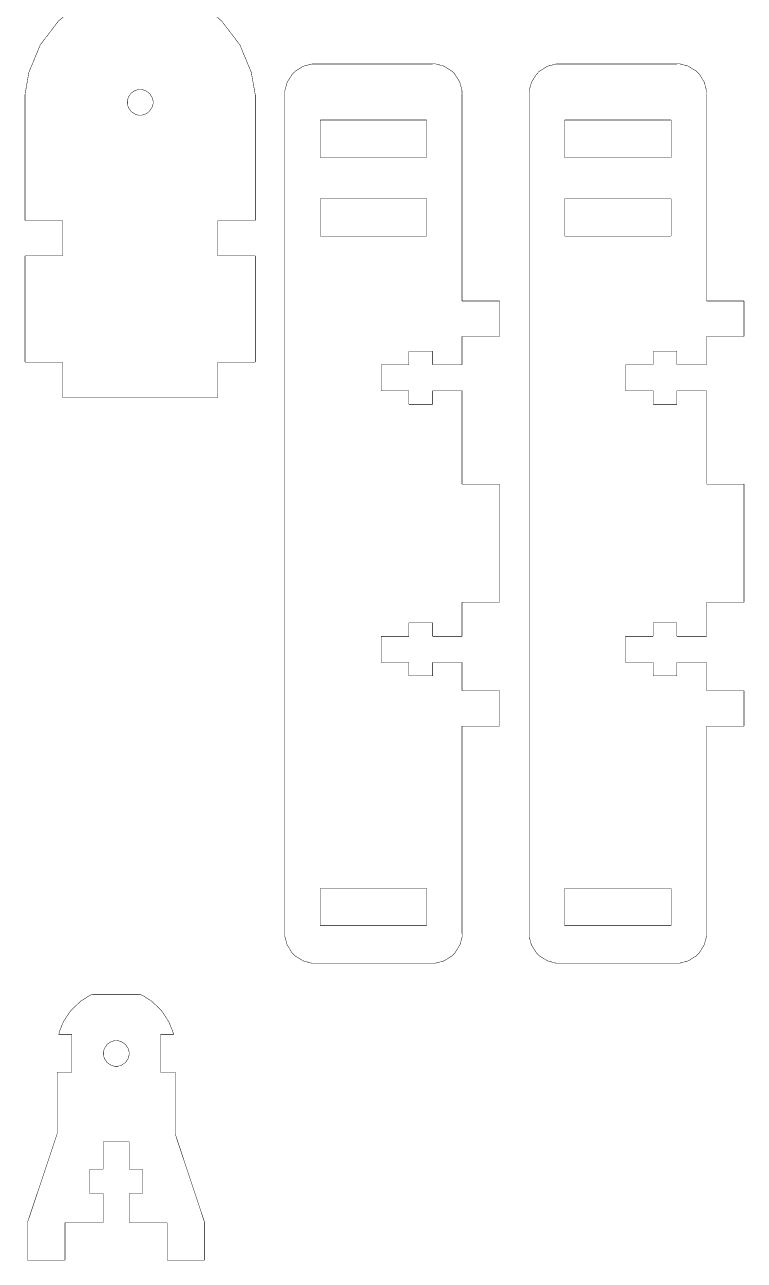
# Model space of a CAD drawing. Header units: inches. Extents: x 1576.4 to 1607.7, y 908.2 to 923.
# Drawn here: x 1586.54 to 1590.13, y 913.54 to 919.72 of the extents above; entities that cross this region are included whole.
import ezdxf

# ---------------------------------------------------------------- set-up
doc = ezdxf.new("R2010")
doc.units = ezdxf.units.IN

msp = doc.modelspace()

# ---------------------------------------------------------------- linework, layer by layer
at = {"color": 0}
for points in [[(1587.691, 919.3289, 0.00225, 0.00225, 0), (1587.691, 919.3664, 0.00225, 0.00225, 0), (1587.671, 919.4789, 0.00225, 0.00225, 0), (1587.6139, 919.6167, 0.00225, 0.00225, 0), (1587.5234, 919.7351, 0.00225, 0.00225, 0), (1587.4359, 919.809, 0.00225, 0.00225, 0), (1587.4034, 919.8278, 0.00225, 0.00225, 0), (1587.3709, 919.8465, 0.00225, 0.00225, 0), (1587.2633, 919.8858, 0.00225, 0.00225, 0), (1587.1153, 919.9051, 0.00225, 0.00225, 0), (1586.9674, 919.8858, 0.00225, 0.00225, 0), (1586.8599, 919.8465, 0.00225, 0.00225, 0), (1586.8274, 919.8278, 0.00225, 0.00225, 0), (1586.7948, 919.809, 0.00225, 0.00225, 0), (1586.7073, 919.7354, 0.00225, 0.00225, 0), (1586.6168, 919.6169, 0.00225, 0.00225, 0), (1586.5597, 919.4793, 0.00225, 0.00225, 0), (1586.5399, 919.3665, 0.00225, 0.00225, 0), (1586.5399, 919.3289, 0.00225, 0.00225, 0)], [(1587.9868, 919.5204, 0.00225, 0.00225, 0), (1587.9725, 919.5204, 0.00225, 0.00225, 0), (1587.93, 919.5092, 0.00225, 0.00225, 0), (1587.8893, 919.4838, 0.00225, 0.00225, 0), (1587.8826, 919.4768, 0.00225, 0.00225, 0), (1587.8755, 919.4697, 0.00225, 0.00225, 0), (1587.8501, 919.4286, 0.00225, 0.00225, 0), (1587.8387, 919.3865, 0.00225, 0.00225, 0), (1587.8387, 919.3726, 0.00225, 0.00225, 0)], [(1588.5774, 919.5204, 0.00225, 0.00225, 0), (1587.9868, 919.5204, 0.00225, 0.00225, 0)], [(1588.7242, 919.3736, 0.00225, 0.00225, 0), (1588.7242, 919.3878, 0.00225, 0.00225, 0), (1588.7129, 919.4304, 0.00225, 0.00225, 0), (1588.6875, 919.471, 0.00225, 0.00225, 0), (1588.6805, 919.4778, 0.00225, 0.00225, 0), (1588.6735, 919.4849, 0.00225, 0.00225, 0), (1588.6322, 919.5103, 0.00225, 0.00225, 0), (1588.5903, 919.5215, 0.00225, 0.00225, 0), (1588.5772, 919.5215, 0.00225, 0.00225, 0)], [(1589.2076, 919.5204, 0.00225, 0.00225, 0), (1589.1933, 919.5204, 0.00225, 0.00225, 0), (1589.1508, 919.5092, 0.00225, 0.00225, 0), (1589.1101, 919.4838, 0.00225, 0.00225, 0), (1589.1035, 919.4768, 0.00225, 0.00225, 0), (1589.0964, 919.4697, 0.00225, 0.00225, 0), (1589.071, 919.4286, 0.00225, 0.00225, 0), (1589.0597, 919.3865, 0.00225, 0.00225, 0), (1589.0597, 919.3726, 0.00225, 0.00225, 0)], [(1589.7982, 919.5204, 0.00225, 0.00225, 0), (1589.2076, 919.5204, 0.00225, 0.00225, 0)], [(1589.9461, 919.3736, 0.00225, 0.00225, 0), (1589.9461, 919.3878, 0.00225, 0.00225, 0), (1589.9347, 919.4304, 0.00225, 0.00225, 0), (1589.9093, 919.471, 0.00225, 0.00225, 0), (1589.9024, 919.4778, 0.00225, 0.00225, 0), (1589.8953, 919.4849, 0.00225, 0.00225, 0), (1589.8542, 919.5103, 0.00225, 0.00225, 0), (1589.8122, 919.5215, 0.00225, 0.00225, 0), (1589.7982, 919.5215, 0.00225, 0.00225, 0)], [(1587.8387, 919.3736, 0.00225, 0.00225, 0), (1587.8387, 915.1715, 0.00225, 0.00225, 0)], [(1588.7242, 918.3351, 0.00225, 0.00225, 0), (1588.7242, 919.3726, 0.00225, 0.00225, 0)], [(1589.0597, 919.3736, 0.00225, 0.00225, 0), (1589.0597, 915.1715, 0.00225, 0.00225, 0)], [(1589.9461, 918.3351, 0.00225, 0.00225, 0), (1589.9461, 919.3726, 0.00225, 0.00225, 0)], [(1586.5399, 919.3289, 0.00225, 0.00225, 0), (1586.5399, 918.7382, 0.00225, 0.00225, 0)], [(1587.691, 918.7382, 0.00225, 0.00225, 0), (1587.691, 919.3289, 0.00225, 0.00225, 0)], [(1588.5471, 919.2403, 0.00225, 0.00225, 0), (1588.0158, 919.2403, 0.00225, 0.00225, 0)], [(1588.0158, 919.2403, 0.00225, 0.00225, 0), (1588.0158, 919.0528, 0.00225, 0.00225, 0)], [(1588.5471, 919.2403, 0.00225, 0.00225, 0), (1588.5471, 919.0528, 0.00225, 0.00225, 0)], [(1589.2368, 919.2403, 0.00225, 0.00225, 0), (1589.2368, 919.0528, 0.00225, 0.00225, 0)], [(1589.769, 919.2403, 0.00225, 0.00225, 0), (1589.2378, 919.2403, 0.00225, 0.00225, 0)], [(1589.769, 919.2403, 0.00225, 0.00225, 0), (1589.769, 919.0528, 0.00225, 0.00225, 0)], [(1588.5471, 919.0528, 0.00225, 0.00225, 0), (1588.0158, 919.0528, 0.00225, 0.00225, 0)], [(1589.769, 919.0528, 0.00225, 0.00225, 0), (1589.2378, 919.0528, 0.00225, 0.00225, 0)], [(1588.0158, 918.8476, 0.00225, 0.00225, 0), (1588.5471, 918.8476, 0.00225, 0.00225, 0)], [(1588.0158, 918.8476, 0.00225, 0.00225, 0), (1588.0158, 918.6601, 0.00225, 0.00225, 0)], [(1588.5471, 918.6601, 0.00225, 0.00225, 0), (1588.5471, 918.8476, 0.00225, 0.00225, 0)], [(1589.2368, 918.8476, 0.00225, 0.00225, 0), (1589.768, 918.8476, 0.00225, 0.00225, 0)], [(1589.2368, 918.8476, 0.00225, 0.00225, 0), (1589.2368, 918.6601, 0.00225, 0.00225, 0)], [(1589.769, 918.6601, 0.00225, 0.00225, 0), (1589.769, 918.8476, 0.00225, 0.00225, 0)], [(1586.5399, 918.7382, 0.00225, 0.00225, 0), (1586.7274, 918.7382, 0.00225, 0.00225, 0)], [(1586.7274, 918.5611, 0.00225, 0.00225, 0), (1586.7274, 918.7382, 0.00225, 0.00225, 0)], [(1587.691, 918.7382, 0.00225, 0.00225, 0), (1587.5034, 918.7382, 0.00225, 0.00225, 0)], [(1587.5034, 918.5611, 0.00225, 0.00225, 0), (1587.5034, 918.7382, 0.00225, 0.00225, 0)], [(1588.0158, 918.6601, 0.00225, 0.00225, 0), (1588.5471, 918.6601, 0.00225, 0.00225, 0)], [(1589.2368, 918.6601, 0.00225, 0.00225, 0), (1589.768, 918.6601, 0.00225, 0.00225, 0)], [(1586.5399, 918.5611, 0.00225, 0.00225, 0), (1586.7274, 918.5611, 0.00225, 0.00225, 0)], [(1586.5399, 918.5611, 0.00225, 0.00225, 0), (1586.5399, 918.0299, 0.00225, 0.00225, 0)], [(1587.691, 918.5611, 0.00225, 0.00225, 0), (1587.5034, 918.5611, 0.00225, 0.00225, 0)], [(1587.691, 918.0299, 0.00225, 0.00225, 0), (1587.691, 918.5611, 0.00225, 0.00225, 0)], [(1588.7242, 918.3351, 0.00225, 0.00225, 0), (1588.9117, 918.3351, 0.00225, 0.00225, 0)], [(1588.9117, 918.3351, 0.00225, 0.00225, 0), (1588.9117, 918.158, 0.00225, 0.00225, 0)], [(1589.9461, 918.3351, 0.00225, 0.00225, 0), (1590.1336, 918.3351, 0.00225, 0.00225, 0)], [(1590.1336, 918.3351, 0.00225, 0.00225, 0), (1590.1336, 918.158, 0.00225, 0.00225, 0)], [(1588.7242, 918.158, 0.00225, 0.00225, 0), (1588.9117, 918.158, 0.00225, 0.00225, 0)], [(1588.7242, 918.0164, 0.00225, 0.00225, 0), (1588.7242, 918.158, 0.00225, 0.00225, 0)], [(1589.9461, 918.158, 0.00225, 0.00225, 0), (1590.1336, 918.158, 0.00225, 0.00225, 0)], [(1589.9461, 918.0164, 0.00225, 0.00225, 0), (1589.9461, 918.158, 0.00225, 0.00225, 0)], [(1588.4586, 918.0841, 0.00225, 0.00225, 0), (1588.4586, 918.0164, 0.00225, 0.00225, 0)], [(1588.5774, 918.0841, 0.00225, 0.00225, 0), (1588.4596, 918.0841, 0.00225, 0.00225, 0)], [(1588.5774, 918.0841, 0.00225, 0.00225, 0), (1588.5774, 918.0164, 0.00225, 0.00225, 0)], [(1589.6794, 918.0841, 0.00225, 0.00225, 0), (1589.6794, 918.0164, 0.00225, 0.00225, 0)], [(1589.7982, 918.0841, 0.00225, 0.00225, 0), (1589.6805, 918.0841, 0.00225, 0.00225, 0)], [(1589.7982, 918.0841, 0.00225, 0.00225, 0), (1589.7982, 918.0164, 0.00225, 0.00225, 0)], [(1586.5399, 918.0299, 0.00225, 0.00225, 0), (1586.7274, 918.0299, 0.00225, 0.00225, 0)], [(1586.7274, 917.8528, 0.00225, 0.00225, 0), (1586.7274, 918.0299, 0.00225, 0.00225, 0)], [(1587.691, 918.0299, 0.00225, 0.00225, 0), (1587.5034, 918.0299, 0.00225, 0.00225, 0)], [(1587.5034, 917.8528, 0.00225, 0.00225, 0), (1587.5034, 918.0299, 0.00225, 0.00225, 0)], [(1588.4586, 918.0164, 0.00225, 0.00225, 0), (1588.3201, 918.0164, 0.00225, 0.00225, 0)], [(1588.3201, 918.0164, 0.00225, 0.00225, 0), (1588.3201, 917.8861, 0.00225, 0.00225, 0)], [(1588.7242, 918.0164, 0.00225, 0.00225, 0), (1588.5774, 918.0164, 0.00225, 0.00225, 0)], [(1589.6794, 918.0164, 0.00225, 0.00225, 0), (1589.541, 918.0164, 0.00225, 0.00225, 0)], [(1589.541, 918.0164, 0.00225, 0.00225, 0), (1589.541, 917.8861, 0.00225, 0.00225, 0)], [(1589.9461, 918.0164, 0.00225, 0.00225, 0), (1589.7982, 918.0164, 0.00225, 0.00225, 0)], [(1588.4586, 917.8861, 0.00225, 0.00225, 0), (1588.3201, 917.8861, 0.00225, 0.00225, 0)], [(1588.4586, 917.8861, 0.00225, 0.00225, 0), (1588.4586, 917.8184, 0.00225, 0.00225, 0)], [(1588.7242, 917.8861, 0.00225, 0.00225, 0), (1588.5774, 917.8861, 0.00225, 0.00225, 0)], [(1588.5774, 917.8861, 0.00225, 0.00225, 0), (1588.5774, 917.8184, 0.00225, 0.00225, 0)], [(1588.7242, 917.4195, 0.00225, 0.00225, 0), (1588.7242, 917.8861, 0.00225, 0.00225, 0)], [(1589.6794, 917.8861, 0.00225, 0.00225, 0), (1589.541, 917.8861, 0.00225, 0.00225, 0)], [(1589.6794, 917.8861, 0.00225, 0.00225, 0), (1589.6794, 917.8184, 0.00225, 0.00225, 0)], [(1589.9461, 917.8861, 0.00225, 0.00225, 0), (1589.7982, 917.8861, 0.00225, 0.00225, 0)], [(1589.7982, 917.8861, 0.00225, 0.00225, 0), (1589.7982, 917.8184, 0.00225, 0.00225, 0)], [(1589.9461, 917.4195, 0.00225, 0.00225, 0), (1589.9461, 917.8861, 0.00225, 0.00225, 0)], [(1586.7274, 917.8528, 0.00225, 0.00225, 0), (1587.5044, 917.8528, 0.00225, 0.00225, 0)], [(1588.5774, 917.8184, 0.00225, 0.00225, 0), (1588.4596, 917.8184, 0.00225, 0.00225, 0)], [(1589.7982, 917.8184, 0.00225, 0.00225, 0), (1589.6805, 917.8184, 0.00225, 0.00225, 0)], [(1588.7242, 917.4195, 0.00225, 0.00225, 0), (1588.9117, 917.4195, 0.00225, 0.00225, 0)], [(1588.9117, 917.4195, 0.00225, 0.00225, 0), (1588.9117, 916.8289, 0.00225, 0.00225, 0)], [(1589.9461, 917.4195, 0.00225, 0.00225, 0), (1590.1336, 917.4195, 0.00225, 0.00225, 0)], [(1590.1336, 917.4195, 0.00225, 0.00225, 0), (1590.1336, 916.8289, 0.00225, 0.00225, 0)], [(1588.7242, 916.8289, 0.00225, 0.00225, 0), (1588.9117, 916.8289, 0.00225, 0.00225, 0)], [(1588.7242, 916.658, 0.00225, 0.00225, 0), (1588.7242, 916.8289, 0.00225, 0.00225, 0)], [(1589.9461, 916.8289, 0.00225, 0.00225, 0), (1590.1336, 916.8289, 0.00225, 0.00225, 0)], [(1589.9461, 916.658, 0.00225, 0.00225, 0), (1589.9461, 916.8289, 0.00225, 0.00225, 0)], [(1588.4586, 916.658, 0.00225, 0.00225, 0), (1588.4586, 916.7257, 0.00225, 0.00225, 0)], [(1588.5774, 916.7257, 0.00225, 0.00225, 0), (1588.4596, 916.7257, 0.00225, 0.00225, 0)], [(1588.5774, 916.658, 0.00225, 0.00225, 0), (1588.5774, 916.7257, 0.00225, 0.00225, 0)], [(1589.6794, 916.658, 0.00225, 0.00225, 0), (1589.6794, 916.7257, 0.00225, 0.00225, 0)], [(1589.7982, 916.7257, 0.00225, 0.00225, 0), (1589.6805, 916.7257, 0.00225, 0.00225, 0)], [(1589.7982, 916.658, 0.00225, 0.00225, 0), (1589.7982, 916.7257, 0.00225, 0.00225, 0)], [(1588.4586, 916.658, 0.00225, 0.00225, 0), (1588.3201, 916.658, 0.00225, 0.00225, 0)], [(1588.3201, 916.5278, 0.00225, 0.00225, 0), (1588.3201, 916.658, 0.00225, 0.00225, 0)], [(1588.7242, 916.658, 0.00225, 0.00225, 0), (1588.5774, 916.658, 0.00225, 0.00225, 0)], [(1589.6794, 916.658, 0.00225, 0.00225, 0), (1589.541, 916.658, 0.00225, 0.00225, 0)], [(1589.541, 916.5278, 0.00225, 0.00225, 0), (1589.541, 916.658, 0.00225, 0.00225, 0)], [(1589.9461, 916.658, 0.00225, 0.00225, 0), (1589.7982, 916.658, 0.00225, 0.00225, 0)], [(1588.4586, 916.5278, 0.00225, 0.00225, 0), (1588.3201, 916.5278, 0.00225, 0.00225, 0)], [(1588.4586, 916.4601, 0.00225, 0.00225, 0), (1588.4586, 916.5278, 0.00225, 0.00225, 0)], [(1588.7242, 916.5278, 0.00225, 0.00225, 0), (1588.5774, 916.5278, 0.00225, 0.00225, 0)], [(1588.5774, 916.4601, 0.00225, 0.00225, 0), (1588.5774, 916.5278, 0.00225, 0.00225, 0)], [(1588.7242, 916.3861, 0.00225, 0.00225, 0), (1588.7242, 916.5278, 0.00225, 0.00225, 0)], [(1589.6794, 916.5278, 0.00225, 0.00225, 0), (1589.541, 916.5278, 0.00225, 0.00225, 0)], [(1589.6794, 916.4601, 0.00225, 0.00225, 0), (1589.6794, 916.5278, 0.00225, 0.00225, 0)], [(1589.9461, 916.5278, 0.00225, 0.00225, 0), (1589.7982, 916.5278, 0.00225, 0.00225, 0)], [(1589.7982, 916.4601, 0.00225, 0.00225, 0), (1589.7982, 916.5278, 0.00225, 0.00225, 0)], [(1589.9461, 916.3861, 0.00225, 0.00225, 0), (1589.9461, 916.5278, 0.00225, 0.00225, 0)], [(1588.5774, 916.4601, 0.00225, 0.00225, 0), (1588.4596, 916.4601, 0.00225, 0.00225, 0)], [(1589.7982, 916.4601, 0.00225, 0.00225, 0), (1589.6805, 916.4601, 0.00225, 0.00225, 0)], [(1588.7242, 916.3861, 0.00225, 0.00225, 0), (1588.9117, 916.3861, 0.00225, 0.00225, 0)], [(1588.9117, 916.3861, 0.00225, 0.00225, 0), (1588.9117, 916.2091, 0.00225, 0.00225, 0)], [(1589.9461, 916.3861, 0.00225, 0.00225, 0), (1590.1336, 916.3861, 0.00225, 0.00225, 0)], [(1590.1336, 916.3861, 0.00225, 0.00225, 0), (1590.1336, 916.2091, 0.00225, 0.00225, 0)], [(1588.7242, 916.2091, 0.00225, 0.00225, 0), (1588.9117, 916.2091, 0.00225, 0.00225, 0)], [(1588.7242, 915.1715, 0.00225, 0.00225, 0), (1588.7242, 916.2091, 0.00225, 0.00225, 0)], [(1589.9461, 916.2091, 0.00225, 0.00225, 0), (1590.1336, 916.2091, 0.00225, 0.00225, 0)], [(1589.9461, 915.1715, 0.00225, 0.00225, 0), (1589.9461, 916.2091, 0.00225, 0.00225, 0)], [(1588.0158, 915.3986, 0.00225, 0.00225, 0), (1588.5471, 915.3986, 0.00225, 0.00225, 0)], [(1588.0158, 915.3986, 0.00225, 0.00225, 0), (1588.0158, 915.2111, 0.00225, 0.00225, 0)], [(1588.5471, 915.2111, 0.00225, 0.00225, 0), (1588.5471, 915.3986, 0.00225, 0.00225, 0)], [(1589.2368, 915.3986, 0.00225, 0.00225, 0), (1589.768, 915.3986, 0.00225, 0.00225, 0)], [(1589.2368, 915.3986, 0.00225, 0.00225, 0), (1589.2368, 915.2111, 0.00225, 0.00225, 0)], [(1589.769, 915.2111, 0.00225, 0.00225, 0), (1589.769, 915.3986, 0.00225, 0.00225, 0)], [(1588.0158, 915.2111, 0.00225, 0.00225, 0), (1588.5471, 915.2111, 0.00225, 0.00225, 0)], [(1589.2368, 915.2111, 0.00225, 0.00225, 0), (1589.768, 915.2111, 0.00225, 0.00225, 0)], [(1587.8387, 915.1715, 0.00225, 0.00225, 0), (1587.8387, 915.1573, 0.00225, 0.00225, 0), (1587.8501, 915.1148, 0.00225, 0.00225, 0), (1587.8755, 915.0741, 0.00225, 0.00225, 0), (1587.8826, 915.0673, 0.00225, 0.00225, 0), (1587.8896, 915.0603, 0.00225, 0.00225, 0), (1587.9307, 915.0349, 0.00225, 0.00225, 0), (1587.9726, 915.0236, 0.00225, 0.00225, 0), (1587.9868, 915.0236, 0.00225, 0.00225, 0)], [(1588.5774, 915.0236, 0.00225, 0.00225, 0), (1588.5915, 915.0236, 0.00225, 0.00225, 0), (1588.6342, 915.0349, 0.00225, 0.00225, 0), (1588.6747, 915.0603, 0.00225, 0.00225, 0), (1588.6815, 915.0673, 0.00225, 0.00225, 0), (1588.6885, 915.0744, 0.00225, 0.00225, 0), (1588.7139, 915.1155, 0.00225, 0.00225, 0), (1588.7253, 915.1576, 0.00225, 0.00225, 0), (1588.7253, 915.1715, 0.00225, 0.00225, 0)], [(1589.0597, 915.1715, 0.00225, 0.00225, 0), (1589.0597, 915.1573, 0.00225, 0.00225, 0), (1589.071, 915.1148, 0.00225, 0.00225, 0), (1589.0964, 915.0741, 0.00225, 0.00225, 0), (1589.1035, 915.0673, 0.00225, 0.00225, 0), (1589.1104, 915.0603, 0.00225, 0.00225, 0), (1589.1515, 915.0349, 0.00225, 0.00225, 0), (1589.1936, 915.0236, 0.00225, 0.00225, 0), (1589.2076, 915.0236, 0.00225, 0.00225, 0)], [(1589.7982, 915.0236, 0.00225, 0.00225, 0), (1589.8124, 915.0236, 0.00225, 0.00225, 0), (1589.8548, 915.0349, 0.00225, 0.00225, 0), (1589.8955, 915.0603, 0.00225, 0.00225, 0), (1589.9024, 915.0673, 0.00225, 0.00225, 0), (1589.9093, 915.0744, 0.00225, 0.00225, 0), (1589.9347, 915.1155, 0.00225, 0.00225, 0), (1589.9461, 915.1576, 0.00225, 0.00225, 0), (1589.9461, 915.1715, 0.00225, 0.00225, 0)], [(1587.9868, 915.0236, 0.00225, 0.00225, 0), (1588.5774, 915.0236, 0.00225, 0.00225, 0)], [(1589.2076, 915.0236, 0.00225, 0.00225, 0), (1589.7982, 915.0236, 0.00225, 0.00225, 0)], [(1586.8774, 914.8678, 0.00225, 0.00225, 0), (1586.8618, 914.861, 0.00225, 0.00225, 0), (1586.818, 914.8331, 0.00225, 0.00225, 0), (1586.7688, 914.7863, 0.00225, 0.00225, 0), (1586.7318, 914.7299, 0.00225, 0.00225, 0), (1586.7124, 914.6822, 0.00225, 0.00225, 0), (1586.7087, 914.6657, 0.00225, 0.00225, 0)], [(1587.114, 914.8678, 0.00225, 0.00225, 0), (1586.8774, 914.8678, 0.00225, 0.00225, 0)], [(1587.2826, 914.6657, 0.00225, 0.00225, 0), (1587.2786, 914.6824, 0.00225, 0.00225, 0), (1587.2588, 914.7305, 0.00225, 0.00225, 0), (1587.2218, 914.7871, 0.00225, 0.00225, 0), (1587.1727, 914.8337, 0.00225, 0.00225, 0), (1587.1294, 914.8612, 0.00225, 0.00225, 0), (1587.114, 914.8678, 0.00225, 0.00225, 0)], [(1586.7087, 914.6657, 0.00225, 0.00225, 0), (1586.7744, 914.6657, 0.00225, 0.00225, 0)], [(1586.7744, 914.6657, 0.00225, 0.00225, 0), (1586.7744, 914.4782, 0.00225, 0.00225, 0)], [(1587.217, 914.6657, 0.00225, 0.00225, 0), (1587.2826, 914.6657, 0.00225, 0.00225, 0)], [(1587.217, 914.4782, 0.00225, 0.00225, 0), (1587.217, 914.6657, 0.00225, 0.00225, 0)], [(1586.7004, 914.4782, 0.00225, 0.00225, 0), (1586.7744, 914.4782, 0.00225, 0.00225, 0)], [(1586.7004, 914.4782, 0.00225, 0.00225, 0), (1586.7004, 914.1688, 0.00225, 0.00225, 0)], [(1587.217, 914.4782, 0.00225, 0.00225, 0), (1587.2911, 914.4782, 0.00225, 0.00225, 0)], [(1587.2911, 914.1688, 0.00225, 0.00225, 0), (1587.2911, 914.4782, 0.00225, 0.00225, 0)], [(1586.7004, 914.1688, 0.00225, 0.00225, 0), (1586.5524, 913.7261, 0.00225, 0.00225, 0)], [(1587.4379, 913.7261, 0.00225, 0.00225, 0), (1587.2911, 914.1688, 0.00225, 0.00225, 0)], [(1586.9306, 914.1303, 0.00225, 0.00225, 0), (1587.0608, 914.1303, 0.00225, 0.00225, 0)], [(1586.9306, 913.9917, 0.00225, 0.00225, 0), (1586.9306, 914.1303, 0.00225, 0.00225, 0)], [(1587.0608, 913.9917, 0.00225, 0.00225, 0), (1587.0608, 914.1303, 0.00225, 0.00225, 0)], [(1586.8629, 913.9917, 0.00225, 0.00225, 0), (1586.9306, 913.9917, 0.00225, 0.00225, 0)], [(1586.8629, 913.873, 0.00225, 0.00225, 0), (1586.8629, 913.9917, 0.00225, 0.00225, 0)], [(1587.0608, 913.9917, 0.00225, 0.00225, 0), (1587.1286, 913.9917, 0.00225, 0.00225, 0)], [(1587.1286, 913.873, 0.00225, 0.00225, 0), (1587.1286, 913.9917, 0.00225, 0.00225, 0)], [(1586.8629, 913.873, 0.00225, 0.00225, 0), (1586.9306, 913.873, 0.00225, 0.00225, 0)], [(1586.9306, 913.7261, 0.00225, 0.00225, 0), (1586.9306, 913.873, 0.00225, 0.00225, 0)], [(1587.0608, 913.873, 0.00225, 0.00225, 0), (1587.1286, 913.873, 0.00225, 0.00225, 0)], [(1587.0608, 913.7261, 0.00225, 0.00225, 0), (1587.0608, 913.873, 0.00225, 0.00225, 0)], [(1586.5524, 913.7261, 0.00225, 0.00225, 0), (1586.5524, 913.5386, 0.00225, 0.00225, 0)], [(1586.7399, 913.7261, 0.00225, 0.00225, 0), (1586.9306, 913.7261, 0.00225, 0.00225, 0)], [(1586.7399, 913.7261, 0.00225, 0.00225, 0), (1586.7399, 913.5386, 0.00225, 0.00225, 0)], [(1587.0608, 913.7261, 0.00225, 0.00225, 0), (1587.2504, 913.7261, 0.00225, 0.00225, 0)], [(1587.2504, 913.7261, 0.00225, 0.00225, 0), (1587.2504, 913.5386, 0.00225, 0.00225, 0)], [(1587.4379, 913.7261, 0.00225, 0.00225, 0), (1587.4379, 913.5386, 0.00225, 0.00225, 0)], [(1586.7399, 913.5386, 0.00225, 0.00225, 0), (1586.5524, 913.5386, 0.00225, 0.00225, 0)], [(1587.4379, 913.5386, 0.00225, 0.00225, 0), (1587.2504, 913.5386, 0.00225, 0.00225, 0)]]:
    msp.add_lwpolyline(points, format="xyseb", dxfattribs=at)
for points in [[(1587.1805, 919.3289, 0.00225, 0.00225, 0), (1587.1805, 919.3351, 0.00225, 0.00225, 0), (1587.1753, 919.3539, 0.00225, 0.00225, 0), (1587.1614, 919.3745, 0.00225, 0.00225, 0), (1587.1409, 919.3883, 0.00225, 0.00225, 0), (1587.1221, 919.3935, 0.00225, 0.00225, 0), (1587.1159, 919.3935, 0.00225, 0.00225, 0), (1587.1096, 919.3935, 0.00225, 0.00225, 0), (1587.0909, 919.3883, 0.00225, 0.00225, 0), (1587.0703, 919.3745, 0.00225, 0.00225, 0), (1587.0564, 919.3539, 0.00225, 0.00225, 0), (1587.0513, 919.3351, 0.00225, 0.00225, 0), (1587.0513, 919.3289, 0.00225, 0.00225, 0), (1587.0513, 919.3226, 0.00225, 0.00225, 0), (1587.0564, 919.3039, 0.00225, 0.00225, 0), (1587.0703, 919.2833, 0.00225, 0.00225, 0), (1587.0909, 919.2695, 0.00225, 0.00225, 0), (1587.1096, 919.2642, 0.00225, 0.00225, 0), (1587.1159, 919.2642, 0.00225, 0.00225, 0), (1587.1221, 919.2642, 0.00225, 0.00225, 0), (1587.1409, 919.2695, 0.00225, 0.00225, 0), (1587.1614, 919.2833, 0.00225, 0.00225, 0), (1587.1753, 919.3039, 0.00225, 0.00225, 0), (1587.1805, 919.3226, 0.00225, 0.00225, 0), (1587.1805, 919.3289, 0.00225, 0.00225, 0)], [(1587.0608, 914.572, 0.00225, 0.00225, 0), (1587.0608, 914.5783, 0.00225, 0.00225, 0), (1587.0556, 914.597, 0.00225, 0.00225, 0), (1587.0418, 914.6176, 0.00225, 0.00225, 0), (1587.0212, 914.6314, 0.00225, 0.00225, 0), (1587.0024, 914.6365, 0.00225, 0.00225, 0), (1586.9962, 914.6365, 0.00225, 0.00225, 0), (1586.9899, 914.6365, 0.00225, 0.00225, 0), (1586.9712, 914.6314, 0.00225, 0.00225, 0), (1586.9506, 914.6176, 0.00225, 0.00225, 0), (1586.9368, 914.597, 0.00225, 0.00225, 0), (1586.9316, 914.5783, 0.00225, 0.00225, 0), (1586.9316, 914.572, 0.00225, 0.00225, 0), (1586.9316, 914.5658, 0.00225, 0.00225, 0), (1586.9368, 914.547, 0.00225, 0.00225, 0), (1586.9506, 914.5264, 0.00225, 0.00225, 0), (1586.9712, 914.5125, 0.00225, 0.00225, 0), (1586.9899, 914.5074, 0.00225, 0.00225, 0), (1586.9962, 914.5074, 0.00225, 0.00225, 0), (1587.0024, 914.5074, 0.00225, 0.00225, 0), (1587.0212, 914.5124, 0.00225, 0.00225, 0), (1587.0418, 914.526, 0.00225, 0.00225, 0), (1587.0556, 914.5465, 0.00225, 0.00225, 0), (1587.0608, 914.5656, 0.00225, 0.00225, 0), (1587.0608, 914.572, 0.00225, 0.00225, 0)]]:
    msp.add_lwpolyline(points, format="xyseb", close=True, dxfattribs=at)

doc.saveas('drawing.dxf')
